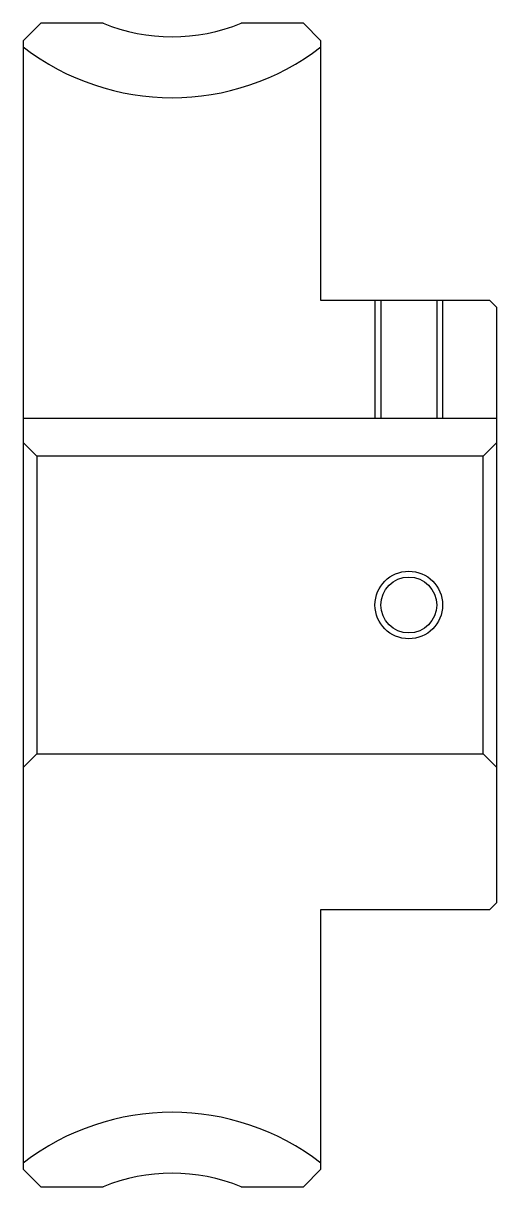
# Model space of a CAD drawing. Header units: metres. Extents: x 92 to 262, y 63 to 149.
# Drawn here: x 91.6 to 126.6, y 63.5 to 149.5 of the extents above.
import ezdxf

# ---------------------------------------------------------------- set-up
doc = ezdxf.new("R2010")
doc.units = ezdxf.units.M

msp = doc.modelspace()

# ---------------------------------------------------------------- linework, layer by layer
at = {"color": 4}
for p, q in [((91.6129, 120.251617), (126.6129, 120.251617)), ((126.6129, 118.451614), (125.6129, 117.451614)), ((91.6129, 94.451614), (92.6129, 95.451614)), ((126.6129, 94.451614), (125.6129, 95.451614))]:
    msp.add_line(p, q, dxfattribs=at)
for points in [[(97.513878, 149.451614), (92.903221, 149.451614), (91.6129, 148.161285), (91.6129, 94.451614)], [(113.6129, 128.951614), (113.6129, 148.161285), (112.322578, 149.451614), (107.711922, 149.451614)], [(113.6129, 83.951614), (126.1129, 83.951614), (126.6129, 84.451614), (126.6129, 128.451614), (126.1129, 128.951614), (113.6129, 128.951614)], [(117.6129, 128.951614), (117.6129, 120.251617)], [(118.047897, 128.951614), (118.047897, 120.251617)], [(122.177902, 128.951614), (122.177902, 120.251617)], [(122.6129, 128.951614), (122.6129, 120.251617)], [(91.6129, 118.451614), (92.6129, 117.451614), (92.6129, 95.451614), (125.6129, 95.451614), (125.6129, 117.451614), (92.6129, 117.451614)], [(91.6129, 94.451614), (91.6129, 64.741936), (92.903221, 63.451614), (97.513878, 63.451614)], [(107.711922, 63.451614), (112.322578, 63.451614), (113.6129, 64.741936), (113.6129, 83.951614)]]:
    msp.add_lwpolyline(points, dxfattribs=at)
at = {"color": 7}
msp.add_circle((120.1129, 106.451614), 2.5, dxfattribs=at)
at = {"color": 4}
msp.add_circle((120.1129, 106.451614), 2.065, dxfattribs=at)
for centre, radius, start, end in [((102.6129, 161.951614), 13.5, 247.80839416, 292.19160779), ((102.6129, 161.951614), 18, 232.33011338, 307.66988662), ((102.6129, 50.951614), 18, 52.33011338, 127.66988662), ((102.6129, 50.951614), 13.5, 67.80839221, 112.19160584)]:
    msp.add_arc(centre, radius, start, end, dxfattribs=at)

doc.saveas('drawing.dxf')
